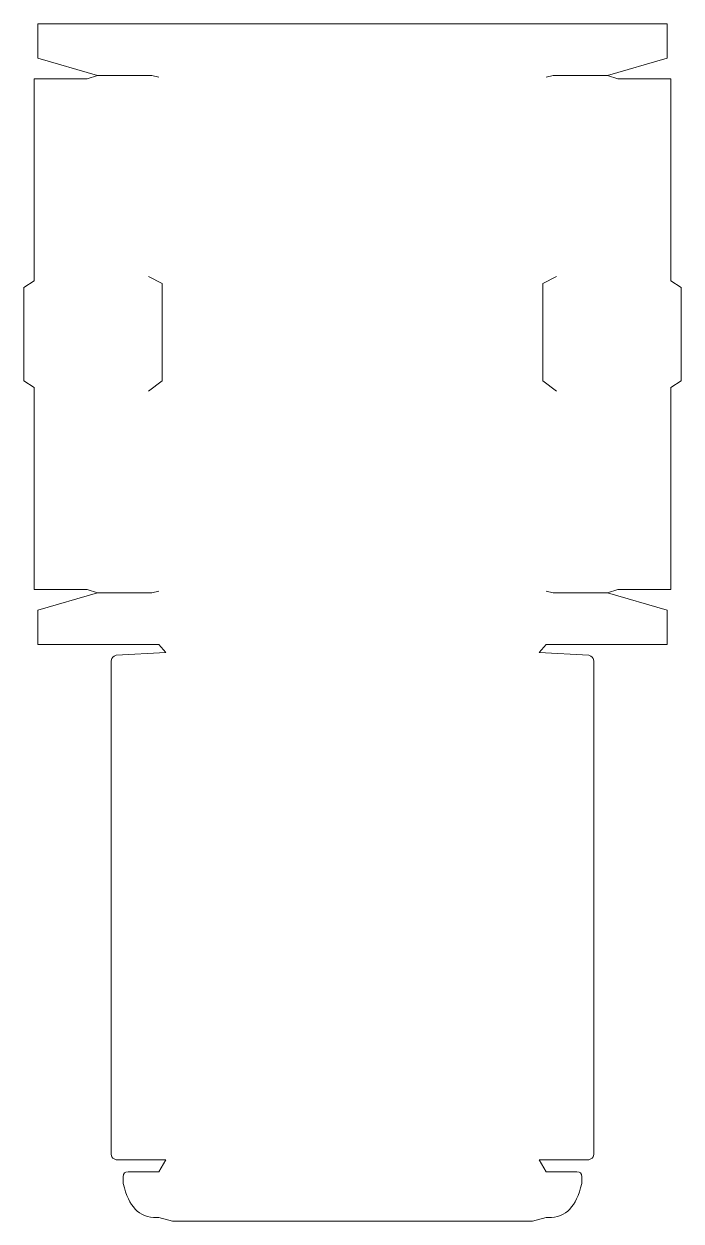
# Model space of a CAD drawing. Header units: millimetres. Extents: x -57 to 453, y -376 to 553.
import ezdxf

# ---------------------------------------------------------------- set-up
doc = ezdxf.new("R2010")
doc.units = ezdxf.units.MM
doc.layers.add('PDF _Геометрия', color=1, linetype='Continuous')

msp = doc.modelspace()

# ---------------------------------------------------------------- linework, layer by layer
at = {"layer": 'PDF _Геометрия', "lineweight": 20}
for points in [[(381.38, 62.92), (343.03, 65.04), (348.38, 71.38), (442.35, 71.38), (442.35, 97.83), (396.03, 111.36), (404.06, 114.03), (445.03, 114.03), (445.03, 270.67), (453.05, 276.02), (453.05, 348.35), (445.03, 353.7), (445.03, 510.34), (404.06, 510.34), (396.03, 513.02), (442.35, 526.54), (442.35, 552.99), (-46.3, 552.99), (-46.3, 526.54), (0.02, 513.02), (-8, 510.34), (-48.97, 510.34), (-48.97, 353.7), (-57, 348.35), (-57, 276.02), (-48.97, 270.67), (-48.97, 114.03), (-8, 114.03), (0.02, 111.36), (-46.3, 97.83), (-46.3, 71.38), (47.68, 71.38), (53.03, 65.04), (14.68, 62.92)], [(47.68, 511.68), (42.33, 513.02), (0.02, 513.02)], [(348.38, 511.68), (353.73, 513.02), (396.03, 513.02)], [(39.65, 356.87), (50.35, 351.52), (50.35, 276.02), (39.65, 268)], [(356.4, 356.87), (345.7, 351.52), (345.7, 276.02), (356.4, 268)], [(47.68, 112.69), (42.33, 111.36), (0.02, 111.36)], [(348.38, 112.69), (353.73, 111.36), (396.03, 111.36)], [(10.72, 58.74), (10.72, -324.63)], [(385.33, 58.74), (385.33, -324.63)], [(23.97, -337.96), (47.68, -337.96), (53.03, -328.6), (14.68, -328.6)], [(381.38, -328.6), (343.03, -328.6), (348.38, -337.96), (372.09, -337.96)], [(20, -347.22), (20, -341.92)], [(376.05, -341.92), (376.05, -347.22)], [(349.7, -373.58), (348.38, -373.58), (337.68, -376.25), (58.38, -376.25), (47.68, -373.58), (46.36, -373.58)]]:
    msp.add_lwpolyline(points, dxfattribs=at)
for points in [[(10.72, 58.74), (11.39, 61.54), (11.92, 62.1), (14.68, 62.92)], [(381.38, 62.92), (384.13, 62.1), (384.67, 61.54), (385.33, 58.74)], [(14.68, -328.6), (11.97, -327.87), (11.44, -327.34), (10.72, -324.63)], [(385.33, -324.63), (384.61, -327.34), (384.08, -327.87), (381.38, -328.6)], [(20, -341.92), (20, -339.12), (21.17, -337.96), (23.97, -337.96)], [(372.09, -337.96), (374.89, -337.96), (376.05, -339.12), (376.05, -341.92)], [(20, -347.22), (24.83, -365.22), (31.45, -373.32), (46.36, -373.58)], [(376.05, -347.22), (371.23, -365.22), (364.6, -373.32), (349.7, -373.58)]]:
    msp.add_open_spline(points, degree=3, dxfattribs=at)

doc.saveas('drawing.dxf')
